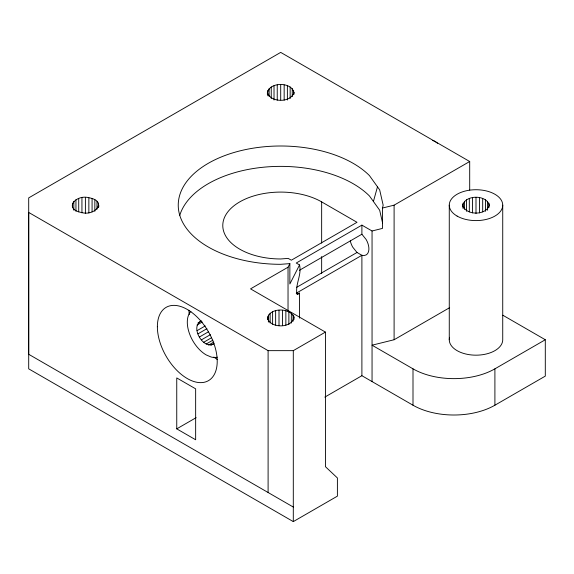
<?xml version="1.0" encoding="UTF-8"?>
<svg xmlns="http://www.w3.org/2000/svg" width="574" height="574" viewBox="0 0 574 574"><rect width="100%" height="100%" fill="white"/><g stroke="black" fill="none" stroke-linecap="round" stroke-linejoin="round"><path stroke-width="0.86" d="M88.855 212.889L88.862 197.707C75.768 194.148 62.903 209.194 81.939 212.61C95.033 216.176 107.89 201.13 88.862 197.707M92.077 211.871L92.084 198.475M94.839 211.311L94.853 199.702M98.764 206.949L98.764 205.162M176.749 428.857L176.749 377.929L195.648 388.842L195.648 439.763L176.749 428.857L196.15 417.657M268.101 492.506L268.101 350.649L28.7 212.437L28.7 354.287L293.3 507.057L293.3 521.608L337.397 496.144L337.397 477.955L325.429 466.684L325.429 332.102L250.537 288.866L288.033 267.219L289.863 263.617L280.7 264.313A102.459 59.158 0 0 1 191.967 175.579A102.459 59.158 0 0 1 369.434 175.579L379.665 189.851L383.159 205.162L382.506 208.032L382.506 228.395L372.052 230.985L361.893 225.123L296.234 263.036L299.549 264.951C301.831 274.637 295.639 283.384 296.758 292.912L297.54 294.003L299.549 293.12L299.549 318.139M288.033 311.072L288.033 267.219M289.863 263.617L289.863 283.987L299.549 264.951M293.3 507.057L293.3 350.649L325.429 332.102M372.052 230.985L372.052 381.574M350.319 240.908A13.367 7.713 60 0 0 352.766 247.207L357.006 252.481L361.893 255.301L361.893 375.705L413 405.215A57.909 33.436 0 0 0 494.903 405.215L545.3 376.114L545.3 339.743L494.903 368.838A57.909 33.436 0 0 1 413 368.838L372.052 345.196L394.101 339.743L394.101 205.162L469.697 161.509L469.697 190.03M96.963 209.352L96.977 201.302M98.305 207.63L98.312 203.16M267.455 316.877C268.431 328.845 292.869 328.859 293.96 316.934C289.561 307.126 267.871 307.485 267.455 319.56M201.474 320.923C189.463 326.097 203.096 350.284 213.88 343.747M267.333 94.193C267.477 81.207 293.924 81.207 294.067 94.193M294.067 92.407C290.932 102.976 270.469 102.976 267.333 92.407M462.637 205.162C465.765 194.586 486.235 194.586 489.364 205.162C486.235 215.731 465.765 215.731 462.637 205.162L462.637 206.949M382.578 222.977L379.665 210.22L373.416 201.481L377.484 186.801M298.028 294.031L299.549 293.12L296.98 294.354M198.016 322.918L200.979 321.203M197.069 325.006L202.256 322.007M299.319 270.354L361.893 234.221L361.893 225.123M197.069 330.653L205.219 325.946M198.016 333.831L206.905 328.694M199.515 336.96L208.412 331.822M201.474 339.822L210.364 334.685M296.744 287.273L357.006 252.481M203.748 342.226L211.16 337.95M206.195 344.013L212.868 340.16M208.642 345.053L213.829 342.054M210.923 345.275L213.887 343.568M394.101 339.743L449.643 307.671M324.812 397.115L361.893 375.705M382.506 208.032L394.101 205.162M268.101 350.649L293.3 350.649M298.509 293.443L296.227 293.221L361.893 255.301L364.174 255.53L366.133 254.928A13.367 7.713 60 0 0 366.133 239.494L361.893 234.221M469.697 161.509L280.7 52.392L28.7 197.887L28.7 368.838L293.3 521.608M321.648 201.89L357.006 222.296L291.341 260.209L288.191 258.393L280.7 258.967A57.909 33.436 0 0 1 227.196 212.732A57.909 33.436 0 0 1 321.655 201.89L321.648 243.118M502.874 315.248L545.3 339.743M373.416 201.481L369.434 195.949A102.459 59.158 0 0 0 262.921 167.271A102.459 59.158 0 0 0 179.798 215.243M81.939 197.707L81.946 212.889M78.717 198.475L78.724 211.871M75.947 199.702L75.955 211.311M73.824 201.302L73.831 210.228M72.489 203.16L72.496 207.623M502.731 205.162L502.731 339.743A26.727 15.433 0 0 1 473.902 355.127A26.727 15.433 0 0 1 449.6 337.325M494.903 368.838L494.903 405.215M488.912 203.16L488.912 207.63M487.577 201.302L487.577 210.235M485.453 199.702L485.453 211.311M482.684 198.475L482.684 211.871M479.462 197.707L479.462 212.889M475.997 197.442L475.997 213.521M472.538 197.707L472.538 212.889M469.317 198.475L469.317 211.871M466.547 199.702L466.547 211.311M464.423 201.302L464.423 209.338M463.089 203.16L463.089 208.52M449.27 205.162L449.27 339.743M413 368.838L413 405.215M321.648 256.564L321.648 273.597M293.96 316.934L293.96 319.618M293.608 90.405L293.608 93.985M293.063 314.99L293.063 321.246M292.274 88.547L292.274 96.59M291.334 313.239L291.334 323.069M290.15 86.947L290.15 98.57M288.873 311.811L288.873 324.324M287.38 85.72L287.38 100.02M285.859 310.799L285.859 325.099M284.159 84.952L284.159 100.141M282.494 310.269L282.494 325.465M280.7 84.687L280.7 99.883M279.007 310.261L279.007 325.458M277.242 84.952L277.242 100.141M275.635 310.778L275.635 325.078M274.02 85.72L274.02 100.02M272.607 311.775L272.607 324.288M271.251 86.947L271.251 98.57M270.132 313.196L270.132 323.026M269.127 88.547L269.127 96.59M268.374 314.932L268.374 322.086M267.793 90.405L267.793 95.772M85.397 197.442L85.404 213.521M432.602 140.465A13.367 7.713 60 0 1 437.496 143.292M217.302 357.172A26.727 15.433 60 0 1 211.089 357.006L206.195 354.926A26.727 15.433 60 0 1 189.355 333.286A26.727 15.433 60 0 1 190.905 311.445M217.381 359.525A42.318 24.431 60 0 1 213.829 357.028M189.284 314.523A42.318 24.431 60 0 1 188.903 310.197M457.098 216.075A26.727 15.433 0 0 0 501.82 209.151A26.727 15.433 0 0 0 469.08 190.252A26.727 15.433 0 0 0 457.098 216.075M157.369 326.735A42.318 24.431 60 0 0 202.256 382.571A42.318 24.431 60 0 0 202.256 322.724A42.318 24.431 60 0 0 157.369 326.735"/></g></svg>
